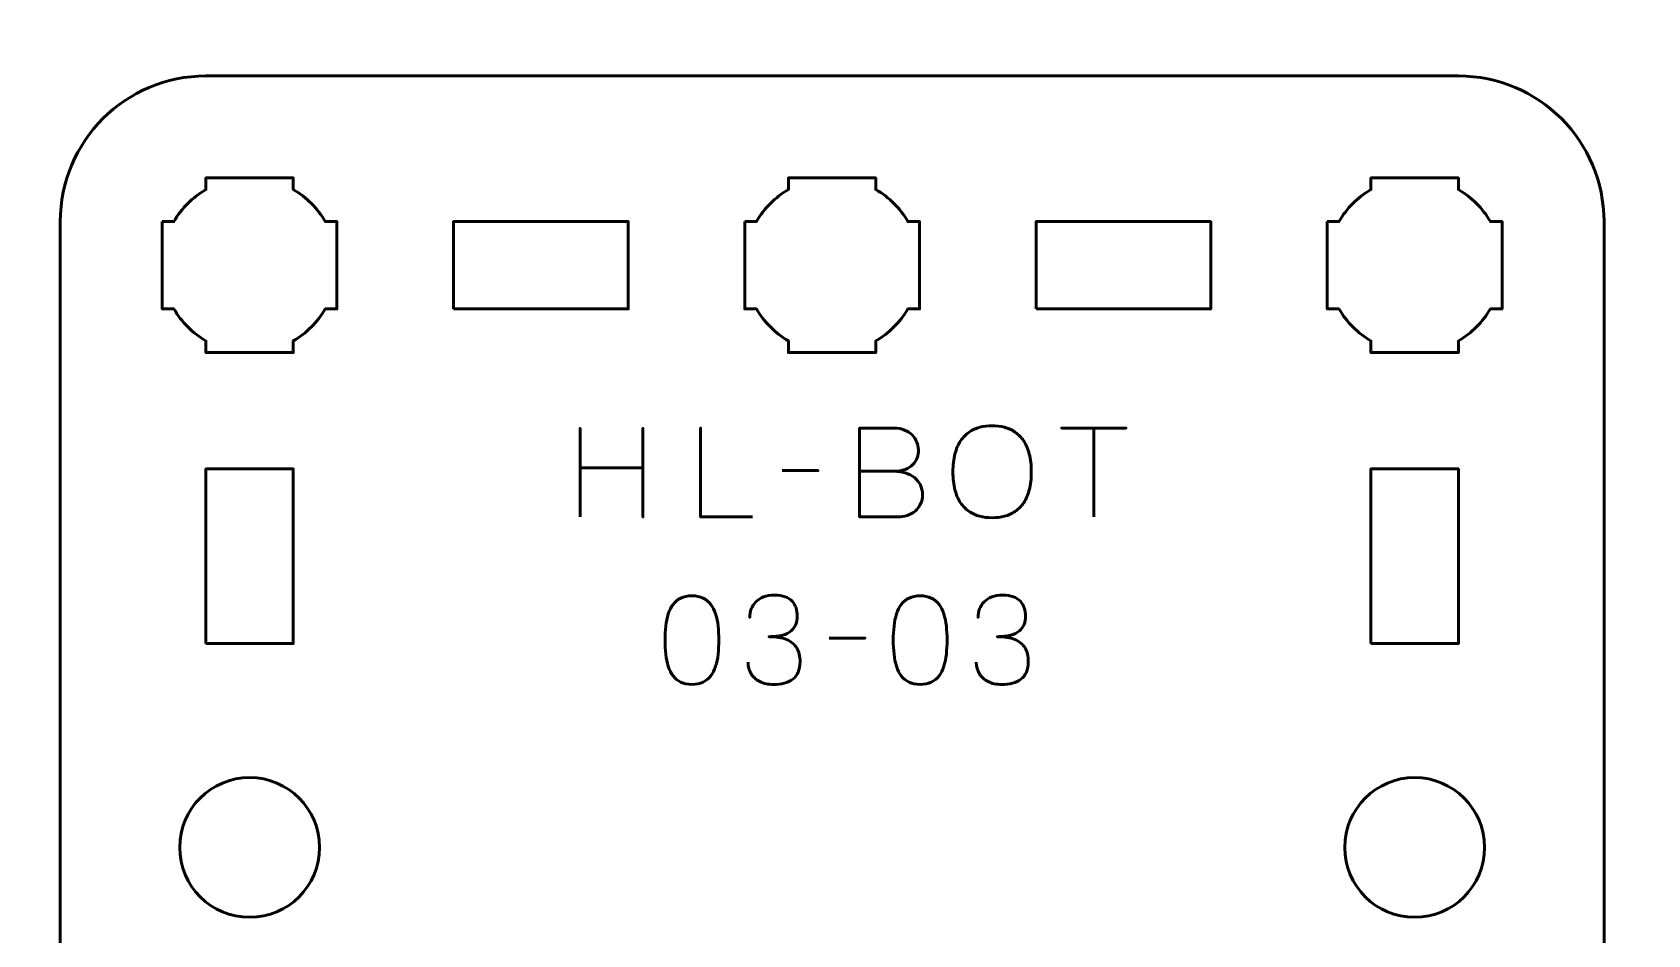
# Model space of a CAD drawing. Header units: centimetres. Extents: x -21 to 0, y -29.7 to 0.
# Drawn here: x -16.95 to -11.4, y -20.35 to -17.25 of the extents above; entities that cross this region are included whole.
import ezdxf

# ---------------------------------------------------------------- set-up
doc = ezdxf.new("R2010")
doc.units = ezdxf.units.CM
doc.header["$MEASUREMENT"] = 0
doc.layers.add('Layer 1', color=7, linetype='Continuous')

msp = doc.modelspace()

# ---------------------------------------------------------------- linework, layer by layer
at = {"layer": 'Layer 1', "lineweight": 53}
for points in [[(-16.35, -19.35), (-16.05, -19.35), (-16.05, -18.75), (-16.35, -18.75), (-16.35, -19.35)], [(-12.35, -19.35), (-12.05, -19.35), (-12.05, -18.75), (-12.35, -18.75), (-12.35, -19.35)]]:
    msp.add_lwpolyline(points, close=True, dxfattribs=at)
for centre in [(-16.2, -20.05), (-12.2, -20.05)]:
    msp.add_ellipse(centre, major_axis=(0, 0.24), ratio=1, dxfattribs=at)
at = {"layer": 'Layer 1', "color": 1, "lineweight": 53}
msp.add_open_spline([(-21.00003, -29.19995), (-21.00003, -29.19995), (-21.00003, -2.89992), (-21.00003, -2.89992), (-21.00003, -2.89992), (-21.00003, -2.81709), (-20.93286, -2.74992), (-20.85003, -2.74992), (-20.85003, -2.74992), (-20.7672, -2.74992), (-20.70003, -2.68275), (-20.70003, -2.59992), (-20.70003, -2.59992), (-20.70003, -2.51709), (-20.7672, -2.44992), (-20.85003, -2.44992), (-20.85003, -2.44992), (-20.93286, -2.44992), (-21.00003, -2.38275), (-21.00003, -2.29992), (-21.00003, -2.29992), (-21.00003, -2.21709), (-20.93286, -2.14992), (-20.85003, -2.14992), (-20.85003, -2.14992), (-20.7672, -2.14992), (-20.70003, -2.08275), (-20.70003, -1.99992), (-20.70003, -1.99992), (-20.70003, -1.91709), (-20.7672, -1.84992), (-20.85003, -1.84992), (-20.85003, -1.84992), (-20.93286, -1.84992), (-21.00003, -1.78275), (-21.00003, -1.69992), (-21.00003, -1.69992), (-21.00003, -1.61709), (-20.93286, -1.54992), (-20.85003, -1.54992), (-20.85003, -1.54992), (-20.7672, -1.54992), (-20.70003, -1.48275), (-20.70003, -1.39992), (-20.70003, -1.39992), (-20.70003, -1.31709), (-20.7672, -1.24992), (-20.85003, -1.24992), (-20.85003, -1.24992), (-20.93286, -1.24992), (-21.00003, -1.18275), (-21.00003, -1.09992), (-21.00003, -1.09992), (-21.00003, -1.09992), (-21.00003, -0.49992), (-21.00003, -0.49992), (-21.00003, -0.49992), (-21.00003, -0.22295), (-20.77694, 0.00004), (-20.49994, 0.00004), (-20.49994, 0.00004), (-20.49994, 0.00004), (-0.50008, 0.00004), (-0.50008, 0.00004), (-0.50008, 0.00004), (-0.22294, 0.00004), (0.00002, -0.22295), (0.00002, -0.49992), (0.00002, -0.49992), (0.00002, -0.49992), (0.00002, -29.19995), (0.00002, -29.19995), (0.00002, -29.19995), (0.00002, -29.47695), (-0.22294, -29.70004), (-0.50008, -29.70004), (-0.50008, -29.70004), (-0.50008, -29.70004), (-20.49994, -29.70004), (-20.49994, -29.70004), (-20.49994, -29.70004), (-20.77694, -29.70004), (-21.00003, -29.47695), (-21.00003, -29.19995)], degree=3, knots=[0, 0, 0, 0, 0.047619, 0.047619, 0.047619, 0.047619, 0.0952381, 0.0952381, 0.0952381, 0.0952381, 0.1428571, 0.1428571, 0.1428571, 0.1428571, 0.1904762, 0.1904762, 0.1904762, 0.1904762, 0.2380952, 0.2380952, 0.2380952, 0.2380952, 0.2857143, 0.2857143, 0.2857143, 0.2857143, 0.3333333, 0.3333333, 0.3333333, 0.3333333, 0.3809524, 0.3809524, 0.3809524, 0.3809524, 0.4285714, 0.4285714, 0.4285714, 0.4285714, 0.4761905, 0.4761905, 0.4761905, 0.4761905, 0.5238095, 0.5238095, 0.5238095, 0.5238095, 0.5714286, 0.5714286, 0.5714286, 0.5714286, 0.6190476, 0.6190476, 0.6190476, 0.6190476, 0.6666667, 0.6666667, 0.6666667, 0.6666667, 0.7142857, 0.7142857, 0.7142857, 0.7142857, 0.7619048, 0.7619048, 0.7619048, 0.7619048, 0.8095238, 0.8095238, 0.8095238, 0.8095238, 0.8571429, 0.8571429, 0.8571429, 0.8571429, 0.9047619, 0.9047619, 0.9047619, 0.9047619, 0.952381, 0.952381, 0.952381, 0.952381, 1, 1, 1, 1], dxfattribs=at)
at = {"layer": 'Layer 1', "color": 3, "lineweight": 53}
msp.add_open_spline([(-16.85, -22.2), (-16.85, -22.2), (-16.85, -17.9), (-16.85, -17.9), (-16.85, -17.9), (-16.85, -17.62391), (-16.62609, -17.4), (-16.35, -17.4), (-16.35, -17.4), (-16.35, -17.4), (-12.05, -17.4), (-12.05, -17.4), (-12.05, -17.4), (-11.77391, -17.4), (-11.55, -17.62391), (-11.55, -17.9), (-11.55, -17.9), (-11.55, -17.9), (-11.55, -22.2), (-11.55, -22.2), (-11.55, -22.2), (-11.55, -22.47609), (-11.77391, -22.7), (-12.05, -22.7), (-12.05, -22.7), (-12.05, -22.7), (-16.35, -22.7), (-16.35, -22.7), (-16.35, -22.7), (-16.62609, -22.7), (-16.85, -22.47609), (-16.85, -22.2)], degree=3, knots=[0, 0, 0, 0, 0.125, 0.125, 0.125, 0.125, 0.25, 0.25, 0.25, 0.25, 0.375, 0.375, 0.375, 0.375, 0.5, 0.5, 0.5, 0.5, 0.625, 0.625, 0.625, 0.625, 0.75, 0.75, 0.75, 0.75, 0.875, 0.875, 0.875, 0.875, 1, 1, 1, 1], dxfattribs=at)
at = {"layer": 'Layer 1', "lineweight": 53}
for points, knots in [([(-16.5, -17.9), (-16.5, -17.9), (-16.45985, -17.9), (-16.45985, -17.9), (-16.45985, -17.9), (-16.4335, -17.85447), (-16.39553, -17.8165), (-16.35, -17.79015), (-16.35, -17.79015), (-16.35, -17.79015), (-16.35, -17.75), (-16.35, -17.75), (-16.35, -17.75), (-16.35, -17.75), (-16.2, -17.75), (-16.2, -17.75), (-16.2, -17.75), (-16.2, -17.75), (-16.05, -17.75), (-16.05, -17.75), (-16.05, -17.75), (-16.05, -17.75), (-16.05, -17.79015), (-16.05, -17.79015), (-16.05, -17.79015), (-16.00447, -17.8165), (-15.9665, -17.85447), (-15.94015, -17.9), (-15.94015, -17.9), (-15.94015, -17.9), (-15.9, -17.9), (-15.9, -17.9), (-15.9, -17.9), (-15.9, -17.9), (-15.9, -18.05), (-15.9, -18.05), (-15.9, -18.05), (-15.9, -18.05), (-15.9, -18.2), (-15.9, -18.2), (-15.9, -18.2), (-15.9, -18.2), (-15.94015, -18.2), (-15.94015, -18.2), (-15.94015, -18.2), (-15.9665, -18.24553), (-16.00447, -18.2835), (-16.05, -18.30985), (-16.05, -18.30985), (-16.05, -18.30985), (-16.05, -18.35), (-16.05, -18.35), (-16.05, -18.35), (-16.05, -18.35), (-16.2, -18.35), (-16.2, -18.35), (-16.2, -18.35), (-16.2, -18.35), (-16.35, -18.35), (-16.35, -18.35), (-16.35, -18.35), (-16.35, -18.35), (-16.35, -18.30985), (-16.35, -18.30985), (-16.35, -18.30985), (-16.39553, -18.2835), (-16.4335, -18.24553), (-16.45985, -18.2), (-16.45985, -18.2), (-16.45985, -18.2), (-16.5, -18.2), (-16.5, -18.2), (-16.5, -18.2), (-16.5, -18.2), (-16.5, -18.05), (-16.5, -18.05), (-16.5, -18.05), (-16.5, -18.05), (-16.5, -17.9), (-16.5, -17.9)], [0, 0, 0, 0, 0.05, 0.05, 0.05, 0.05, 0.1, 0.1, 0.1, 0.1, 0.15, 0.15, 0.15, 0.15, 0.2, 0.2, 0.2, 0.2, 0.25, 0.25, 0.25, 0.25, 0.3, 0.3, 0.3, 0.3, 0.35, 0.35, 0.35, 0.35, 0.4, 0.4, 0.4, 0.4, 0.45, 0.45, 0.45, 0.45, 0.5, 0.5, 0.5, 0.5, 0.55, 0.55, 0.55, 0.55, 0.6, 0.6, 0.6, 0.6, 0.65, 0.65, 0.65, 0.65, 0.7, 0.7, 0.7, 0.7, 0.75, 0.75, 0.75, 0.75, 0.8, 0.8, 0.8, 0.8, 0.85, 0.85, 0.85, 0.85, 0.9, 0.9, 0.9, 0.9, 0.95, 0.95, 0.95, 0.95, 1, 1, 1, 1]), ([(-14.5, -17.9), (-14.5, -17.9), (-14.45985, -17.9), (-14.45985, -17.9), (-14.45985, -17.9), (-14.4335, -17.85447), (-14.39553, -17.8165), (-14.35, -17.79015), (-14.35, -17.79015), (-14.35, -17.79015), (-14.35, -17.75), (-14.35, -17.75), (-14.35, -17.75), (-14.35, -17.75), (-14.2, -17.75), (-14.2, -17.75), (-14.2, -17.75), (-14.2, -17.75), (-14.05, -17.75), (-14.05, -17.75), (-14.05, -17.75), (-14.05, -17.75), (-14.05, -17.79015), (-14.05, -17.79015), (-14.05, -17.79015), (-14.00447, -17.8165), (-13.9665, -17.85447), (-13.94015, -17.9), (-13.94015, -17.9), (-13.94015, -17.9), (-13.9, -17.9), (-13.9, -17.9), (-13.9, -17.9), (-13.9, -17.9), (-13.9, -18.05), (-13.9, -18.05), (-13.9, -18.05), (-13.9, -18.05), (-13.9, -18.2), (-13.9, -18.2), (-13.9, -18.2), (-13.9, -18.2), (-13.94015, -18.2), (-13.94015, -18.2), (-13.94015, -18.2), (-13.9665, -18.24553), (-14.00447, -18.2835), (-14.05, -18.30985), (-14.05, -18.30985), (-14.05, -18.30985), (-14.05, -18.35), (-14.05, -18.35), (-14.05, -18.35), (-14.05, -18.35), (-14.2, -18.35), (-14.2, -18.35), (-14.2, -18.35), (-14.2, -18.35), (-14.35, -18.35), (-14.35, -18.35), (-14.35, -18.35), (-14.35, -18.35), (-14.35, -18.30985), (-14.35, -18.30985), (-14.35, -18.30985), (-14.39553, -18.2835), (-14.4335, -18.24553), (-14.45985, -18.2), (-14.45985, -18.2), (-14.45985, -18.2), (-14.5, -18.2), (-14.5, -18.2), (-14.5, -18.2), (-14.5, -18.2), (-14.5, -18.05), (-14.5, -18.05), (-14.5, -18.05), (-14.5, -18.05), (-14.5, -17.9), (-14.5, -17.9)], [0, 0, 0, 0, 0.05, 0.05, 0.05, 0.05, 0.1, 0.1, 0.1, 0.1, 0.15, 0.15, 0.15, 0.15, 0.2, 0.2, 0.2, 0.2, 0.25, 0.25, 0.25, 0.25, 0.3, 0.3, 0.3, 0.3, 0.35, 0.35, 0.35, 0.35, 0.4, 0.4, 0.4, 0.4, 0.45, 0.45, 0.45, 0.45, 0.5, 0.5, 0.5, 0.5, 0.55, 0.55, 0.55, 0.55, 0.6, 0.6, 0.6, 0.6, 0.65, 0.65, 0.65, 0.65, 0.7, 0.7, 0.7, 0.7, 0.75, 0.75, 0.75, 0.75, 0.8, 0.8, 0.8, 0.8, 0.85, 0.85, 0.85, 0.85, 0.9, 0.9, 0.9, 0.9, 0.95, 0.95, 0.95, 0.95, 1, 1, 1, 1]), ([(-12.5, -17.9), (-12.5, -17.9), (-12.45985, -17.9), (-12.45985, -17.9), (-12.45985, -17.9), (-12.4335, -17.85447), (-12.39553, -17.8165), (-12.35, -17.79015), (-12.35, -17.79015), (-12.35, -17.79015), (-12.35, -17.75), (-12.35, -17.75), (-12.35, -17.75), (-12.35, -17.75), (-12.2, -17.75), (-12.2, -17.75), (-12.2, -17.75), (-12.2, -17.75), (-12.05, -17.75), (-12.05, -17.75), (-12.05, -17.75), (-12.05, -17.75), (-12.05, -17.79015), (-12.05, -17.79015), (-12.05, -17.79015), (-12.00447, -17.8165), (-11.9665, -17.85447), (-11.94015, -17.9), (-11.94015, -17.9), (-11.94015, -17.9), (-11.9, -17.9), (-11.9, -17.9), (-11.9, -17.9), (-11.9, -17.9), (-11.9, -18.05), (-11.9, -18.05), (-11.9, -18.05), (-11.9, -18.05), (-11.9, -18.2), (-11.9, -18.2), (-11.9, -18.2), (-11.9, -18.2), (-11.94015, -18.2), (-11.94015, -18.2), (-11.94015, -18.2), (-11.9665, -18.24553), (-12.00447, -18.2835), (-12.05, -18.30985), (-12.05, -18.30985), (-12.05, -18.30985), (-12.05, -18.35), (-12.05, -18.35), (-12.05, -18.35), (-12.05, -18.35), (-12.2, -18.35), (-12.2, -18.35), (-12.2, -18.35), (-12.2, -18.35), (-12.35, -18.35), (-12.35, -18.35), (-12.35, -18.35), (-12.35, -18.35), (-12.35, -18.30985), (-12.35, -18.30985), (-12.35, -18.30985), (-12.39553, -18.2835), (-12.4335, -18.24553), (-12.45985, -18.2), (-12.45985, -18.2), (-12.45985, -18.2), (-12.5, -18.2), (-12.5, -18.2), (-12.5, -18.2), (-12.5, -18.2), (-12.5, -18.05), (-12.5, -18.05), (-12.5, -18.05), (-12.5, -18.05), (-12.5, -17.9), (-12.5, -17.9)], [0, 0, 0, 0, 0.05, 0.05, 0.05, 0.05, 0.1, 0.1, 0.1, 0.1, 0.15, 0.15, 0.15, 0.15, 0.2, 0.2, 0.2, 0.2, 0.25, 0.25, 0.25, 0.25, 0.3, 0.3, 0.3, 0.3, 0.35, 0.35, 0.35, 0.35, 0.4, 0.4, 0.4, 0.4, 0.45, 0.45, 0.45, 0.45, 0.5, 0.5, 0.5, 0.5, 0.55, 0.55, 0.55, 0.55, 0.6, 0.6, 0.6, 0.6, 0.65, 0.65, 0.65, 0.65, 0.7, 0.7, 0.7, 0.7, 0.75, 0.75, 0.75, 0.75, 0.8, 0.8, 0.8, 0.8, 0.85, 0.85, 0.85, 0.85, 0.9, 0.9, 0.9, 0.9, 0.95, 0.95, 0.95, 0.95, 1, 1, 1, 1]), ([(-15.5, -18.2), (-15.5, -18.2), (-15.5, -17.9), (-15.5, -17.9), (-15.5, -17.9), (-15.5, -17.9), (-14.9, -17.9), (-14.9, -17.9), (-14.9, -17.9), (-14.9, -17.9), (-14.9, -18.2), (-14.9, -18.2), (-14.9, -18.2), (-14.9, -18.2), (-15.5, -18.2), (-15.5, -18.2)], [0, 0, 0, 0, 0.25, 0.25, 0.25, 0.25, 0.5, 0.5, 0.5, 0.5, 0.75, 0.75, 0.75, 0.75, 1, 1, 1, 1]), ([(-13.5, -18.2), (-13.5, -18.2), (-13.5, -17.9), (-13.5, -17.9), (-13.5, -17.9), (-13.5, -17.9), (-12.9, -17.9), (-12.9, -17.9), (-12.9, -17.9), (-12.9, -17.9), (-12.9, -18.2), (-12.9, -18.2), (-12.9, -18.2), (-12.9, -18.2), (-13.5, -18.2), (-13.5, -18.2)], [0, 0, 0, 0, 0.25, 0.25, 0.25, 0.25, 0.5, 0.5, 0.5, 0.5, 0.75, 0.75, 0.75, 0.75, 1, 1, 1, 1])]:
    msp.add_open_spline(points, degree=3, knots=knots, dxfattribs=at)
at = {"layer": 'Layer 1', "color": 5, "lineweight": 53}
for points, knots in [([(-15.06507, -18.91494), (-15.06507, -18.91494), (-15.06507, -18.74603), (-15.06507, -18.74603), (-15.06507, -18.74603), (-15.06507, -18.74603), (-14.8496, -18.74603), (-14.8496, -18.74603), (-14.8496, -18.74603), (-14.8496, -18.74603), (-14.8496, -18.91494), (-14.8496, -18.91494), (-14.8496, -18.91494), (-14.8496, -18.91494), (-14.8496, -18.61014), (-14.8496, -18.61014), (-14.8496, -18.61014), (-14.8496, -18.61014), (-14.8496, -18.74603), (-14.8496, -18.74603), (-14.8496, -18.74603), (-14.8496, -18.74603), (-15.06507, -18.74603), (-15.06507, -18.74603), (-15.06507, -18.74603), (-15.06507, -18.74603), (-15.06507, -18.61014), (-15.06507, -18.61014), (-15.06507, -18.61014), (-15.06507, -18.61014), (-15.06507, -18.91494), (-15.06507, -18.91494)], [0, 0, 0, 0, 0.125, 0.125, 0.125, 0.125, 0.25, 0.25, 0.25, 0.25, 0.375, 0.375, 0.375, 0.375, 0.5, 0.5, 0.5, 0.5, 0.625, 0.625, 0.625, 0.625, 0.75, 0.75, 0.75, 0.75, 0.875, 0.875, 0.875, 0.875, 1, 1, 1, 1]), ([(-14.47368, -18.91494), (-14.47368, -18.91494), (-14.6519, -18.91494), (-14.6519, -18.91494), (-14.6519, -18.91494), (-14.6519, -18.91494), (-14.6519, -18.60972), (-14.6519, -18.60972), (-14.6519, -18.60972), (-14.6519, -18.60972), (-14.6519, -18.91494), (-14.6519, -18.91494), (-14.6519, -18.91494), (-14.6519, -18.91494), (-14.47368, -18.91494), (-14.47368, -18.91494)], [0, 0, 0, 0, 0.25, 0.25, 0.25, 0.25, 0.5, 0.5, 0.5, 0.5, 0.75, 0.75, 0.75, 0.75, 1, 1, 1, 1]), ([(-14.10581, -18.75788), (-14.10581, -18.75788), (-13.98855, -18.75788), (-13.98855, -18.75788), (-13.98855, -18.75788), (-13.97331, -18.75781), (-13.96033, -18.7557), (-13.94939, -18.75153), (-13.94939, -18.75153), (-13.93852, -18.74744), (-13.92971, -18.74187), (-13.92286, -18.73488), (-13.92286, -18.73488), (-13.91602, -18.7279), (-13.91108, -18.72), (-13.90797, -18.71125), (-13.90797, -18.71125), (-13.90494, -18.70257), (-13.90353, -18.69354), (-13.90388, -18.68423), (-13.90388, -18.68423), (-13.90431, -18.67491), (-13.90628, -18.66588), (-13.90981, -18.65706), (-13.90981, -18.65706), (-13.91327, -18.64824), (-13.91849, -18.64027), (-13.92533, -18.63314), (-13.92533, -18.63314), (-13.93217, -18.62602), (-13.94071, -18.62037), (-13.95108, -18.61621), (-13.95108, -18.61621), (-13.96146, -18.61198), (-13.97366, -18.60979), (-13.9877, -18.60972), (-13.9877, -18.60972), (-13.9877, -18.60972), (-14.10581, -18.60972), (-14.10581, -18.60972), (-14.10581, -18.60972), (-14.10581, -18.60972), (-14.10581, -18.91494), (-14.10581, -18.91494), (-14.10581, -18.91494), (-14.10581, -18.91494), (-13.97585, -18.91494), (-13.97585, -18.91494), (-13.97585, -18.91494), (-13.96371, -18.91494), (-13.95242, -18.91318), (-13.94198, -18.90972), (-13.94198, -18.90972), (-13.93154, -18.90619), (-13.92244, -18.90118), (-13.91454, -18.89448), (-13.91454, -18.89448), (-13.9067, -18.88785), (-13.90057, -18.8798), (-13.89619, -18.87028), (-13.89619, -18.87028), (-13.89182, -18.86075), (-13.88956, -18.84996), (-13.88949, -18.83789), (-13.88949, -18.83789), (-13.88977, -18.82576), (-13.89231, -18.81482), (-13.89718, -18.80502), (-13.89718, -18.80502), (-13.90205, -18.79521), (-13.90882, -18.78681), (-13.91757, -18.77976), (-13.91757, -18.77976), (-13.92632, -18.77277), (-13.93676, -18.76734), (-13.94876, -18.7636), (-13.94876, -18.7636), (-13.96075, -18.75986), (-13.97401, -18.75796), (-13.98855, -18.75788), (-13.98855, -18.75788), (-13.97401, -18.75796), (-13.96075, -18.75986), (-13.94876, -18.7636), (-13.94876, -18.7636), (-13.93676, -18.76734), (-13.92632, -18.77277), (-13.91757, -18.77976), (-13.91757, -18.77976), (-13.90882, -18.78681), (-13.90205, -18.79521), (-13.89718, -18.80502), (-13.89718, -18.80502), (-13.89231, -18.81482), (-13.88977, -18.82576), (-13.88949, -18.83789), (-13.88949, -18.83789), (-13.88956, -18.84996), (-13.89182, -18.86075), (-13.89619, -18.87028), (-13.89619, -18.87028), (-13.90057, -18.8798), (-13.9067, -18.88785), (-13.91454, -18.89448), (-13.91454, -18.89448), (-13.92244, -18.90118), (-13.93154, -18.90619), (-13.94198, -18.90972), (-13.94198, -18.90972), (-13.95242, -18.91318), (-13.96371, -18.91494), (-13.97585, -18.91494), (-13.97585, -18.91494), (-13.97585, -18.91494), (-14.10581, -18.91494), (-14.10581, -18.91494), (-14.10581, -18.91494), (-14.10581, -18.91494), (-14.10581, -18.60972), (-14.10581, -18.60972), (-14.10581, -18.60972), (-14.10581, -18.60972), (-13.9877, -18.60972), (-13.9877, -18.60972), (-13.9877, -18.60972), (-13.97366, -18.60979), (-13.96146, -18.61198), (-13.95108, -18.61621), (-13.95108, -18.61621), (-13.94071, -18.62037), (-13.93217, -18.62602), (-13.92533, -18.63314), (-13.92533, -18.63314), (-13.91849, -18.64027), (-13.91327, -18.64824), (-13.90981, -18.65706), (-13.90981, -18.65706), (-13.90628, -18.66588), (-13.90431, -18.67491), (-13.90388, -18.68423), (-13.90388, -18.68423), (-13.90353, -18.69354), (-13.90494, -18.70257), (-13.90797, -18.71125), (-13.90797, -18.71125), (-13.91108, -18.72), (-13.91602, -18.7279), (-13.92286, -18.73488), (-13.92286, -18.73488), (-13.92971, -18.74187), (-13.93852, -18.74744), (-13.94939, -18.75153), (-13.94939, -18.75153), (-13.96033, -18.7557), (-13.97331, -18.75781), (-13.98855, -18.75788), (-13.98855, -18.75788), (-13.98855, -18.75788), (-14.10581, -18.75788), (-14.10581, -18.75788)], [0, 0, 0, 0, 0.025, 0.025, 0.025, 0.025, 0.05, 0.05, 0.05, 0.05, 0.075, 0.075, 0.075, 0.075, 0.1, 0.1, 0.1, 0.1, 0.125, 0.125, 0.125, 0.125, 0.15, 0.15, 0.15, 0.15, 0.175, 0.175, 0.175, 0.175, 0.2, 0.2, 0.2, 0.2, 0.225, 0.225, 0.225, 0.225, 0.25, 0.25, 0.25, 0.25, 0.275, 0.275, 0.275, 0.275, 0.3, 0.3, 0.3, 0.3, 0.325, 0.325, 0.325, 0.325, 0.35, 0.35, 0.35, 0.35, 0.375, 0.375, 0.375, 0.375, 0.4, 0.4, 0.4, 0.4, 0.425, 0.425, 0.425, 0.425, 0.45, 0.45, 0.45, 0.45, 0.475, 0.475, 0.475, 0.475, 0.5, 0.5, 0.5, 0.5, 0.525, 0.525, 0.525, 0.525, 0.55, 0.55, 0.55, 0.55, 0.575, 0.575, 0.575, 0.575, 0.6, 0.6, 0.6, 0.6, 0.625, 0.625, 0.625, 0.625, 0.65, 0.65, 0.65, 0.65, 0.675, 0.675, 0.675, 0.675, 0.7, 0.7, 0.7, 0.7, 0.725, 0.725, 0.725, 0.725, 0.75, 0.75, 0.75, 0.75, 0.775, 0.775, 0.775, 0.775, 0.8, 0.8, 0.8, 0.8, 0.825, 0.825, 0.825, 0.825, 0.85, 0.85, 0.85, 0.85, 0.875, 0.875, 0.875, 0.875, 0.9, 0.9, 0.9, 0.9, 0.925, 0.925, 0.925, 0.925, 0.95, 0.95, 0.95, 0.95, 0.975, 0.975, 0.975, 0.975, 1, 1, 1, 1]), ([(-13.65073, -18.91748), (-13.63584, -18.91755), (-13.62173, -18.91579), (-13.60826, -18.91233), (-13.60826, -18.91233), (-13.59485, -18.9088), (-13.58258, -18.9033), (-13.57136, -18.89568), (-13.57136, -18.89568), (-13.56014, -18.88813), (-13.5504, -18.87818), (-13.54215, -18.8659), (-13.54215, -18.8659), (-13.53389, -18.85363), (-13.52754, -18.83874), (-13.52303, -18.82124), (-13.52303, -18.82124), (-13.51844, -18.80375), (-13.51618, -18.78335), (-13.51611, -18.76), (-13.51611, -18.76), (-13.51618, -18.73665), (-13.51844, -18.71626), (-13.52303, -18.69869), (-13.52303, -18.69869), (-13.52754, -18.68112), (-13.53389, -18.66616), (-13.54215, -18.65382), (-13.54215, -18.65382), (-13.5504, -18.64147), (-13.56014, -18.63145), (-13.57136, -18.62376), (-13.57136, -18.62376), (-13.58258, -18.61607), (-13.59485, -18.6105), (-13.60826, -18.6069), (-13.60826, -18.6069), (-13.62173, -18.60337), (-13.63584, -18.60161), (-13.65073, -18.60168), (-13.65073, -18.60168), (-13.66562, -18.60161), (-13.67973, -18.60337), (-13.69321, -18.6069), (-13.69321, -18.6069), (-13.70661, -18.6105), (-13.71889, -18.61607), (-13.73011, -18.62376), (-13.73011, -18.62376), (-13.74132, -18.63145), (-13.75106, -18.64147), (-13.75932, -18.65382), (-13.75932, -18.65382), (-13.76757, -18.66616), (-13.77392, -18.68112), (-13.77844, -18.69869), (-13.77844, -18.69869), (-13.78302, -18.71626), (-13.78528, -18.73665), (-13.78535, -18.76), (-13.78535, -18.76), (-13.78528, -18.78335), (-13.78302, -18.80375), (-13.77844, -18.82124), (-13.77844, -18.82124), (-13.77392, -18.83874), (-13.76757, -18.85363), (-13.75932, -18.8659), (-13.75932, -18.8659), (-13.75106, -18.87818), (-13.74132, -18.88813), (-13.73011, -18.89568), (-13.73011, -18.89568), (-13.71889, -18.9033), (-13.70661, -18.9088), (-13.69321, -18.91233), (-13.69321, -18.91233), (-13.67973, -18.91579), (-13.66562, -18.91755), (-13.65073, -18.91748)], [0, 0, 0, 0, 0.05, 0.05, 0.05, 0.05, 0.1, 0.1, 0.1, 0.1, 0.15, 0.15, 0.15, 0.15, 0.2, 0.2, 0.2, 0.2, 0.25, 0.25, 0.25, 0.25, 0.3, 0.3, 0.3, 0.3, 0.35, 0.35, 0.35, 0.35, 0.4, 0.4, 0.4, 0.4, 0.45, 0.45, 0.45, 0.45, 0.5, 0.5, 0.5, 0.5, 0.55, 0.55, 0.55, 0.55, 0.6, 0.6, 0.6, 0.6, 0.65, 0.65, 0.65, 0.65, 0.7, 0.7, 0.7, 0.7, 0.75, 0.75, 0.75, 0.75, 0.8, 0.8, 0.8, 0.8, 0.85, 0.85, 0.85, 0.85, 0.9, 0.9, 0.9, 0.9, 0.95, 0.95, 0.95, 0.95, 1, 1, 1, 1]), ([(-13.65073, -18.91748), (-13.63584, -18.91755), (-13.62173, -18.91579), (-13.60826, -18.91233), (-13.60826, -18.91233), (-13.59485, -18.9088), (-13.58258, -18.9033), (-13.57136, -18.89568), (-13.57136, -18.89568), (-13.56014, -18.88813), (-13.5504, -18.87818), (-13.54215, -18.8659), (-13.54215, -18.8659), (-13.53389, -18.85363), (-13.52754, -18.83874), (-13.52303, -18.82124), (-13.52303, -18.82124), (-13.51844, -18.80375), (-13.51618, -18.78335), (-13.51611, -18.76), (-13.51611, -18.76), (-13.51618, -18.73665), (-13.51844, -18.71626), (-13.52303, -18.69869), (-13.52303, -18.69869), (-13.52754, -18.68112), (-13.53389, -18.66616), (-13.54215, -18.65382), (-13.54215, -18.65382), (-13.5504, -18.64147), (-13.56014, -18.63145), (-13.57136, -18.62376), (-13.57136, -18.62376), (-13.58258, -18.61607), (-13.59485, -18.6105), (-13.60826, -18.6069), (-13.60826, -18.6069), (-13.62173, -18.60337), (-13.63584, -18.60161), (-13.65073, -18.60168), (-13.65073, -18.60168), (-13.66562, -18.60161), (-13.67973, -18.60337), (-13.69321, -18.6069), (-13.69321, -18.6069), (-13.70661, -18.6105), (-13.71889, -18.61607), (-13.73011, -18.62376), (-13.73011, -18.62376), (-13.74132, -18.63145), (-13.75106, -18.64147), (-13.75932, -18.65382), (-13.75932, -18.65382), (-13.76757, -18.66616), (-13.77392, -18.68112), (-13.77844, -18.69869), (-13.77844, -18.69869), (-13.78302, -18.71626), (-13.78528, -18.73665), (-13.78535, -18.76), (-13.78535, -18.76), (-13.78528, -18.78335), (-13.78302, -18.80375), (-13.77844, -18.82124), (-13.77844, -18.82124), (-13.77392, -18.83874), (-13.76757, -18.85363), (-13.75932, -18.8659), (-13.75932, -18.8659), (-13.75106, -18.87818), (-13.74132, -18.88813), (-13.73011, -18.89568), (-13.73011, -18.89568), (-13.71889, -18.9033), (-13.70661, -18.9088), (-13.69321, -18.91233), (-13.69321, -18.91233), (-13.67973, -18.91579), (-13.66562, -18.91755), (-13.65073, -18.91748)], [0, 0, 0, 0, 0.05, 0.05, 0.05, 0.05, 0.1, 0.1, 0.1, 0.1, 0.15, 0.15, 0.15, 0.15, 0.2, 0.2, 0.2, 0.2, 0.25, 0.25, 0.25, 0.25, 0.3, 0.3, 0.3, 0.3, 0.35, 0.35, 0.35, 0.35, 0.4, 0.4, 0.4, 0.4, 0.45, 0.45, 0.45, 0.45, 0.5, 0.5, 0.5, 0.5, 0.55, 0.55, 0.55, 0.55, 0.6, 0.6, 0.6, 0.6, 0.65, 0.65, 0.65, 0.65, 0.7, 0.7, 0.7, 0.7, 0.75, 0.75, 0.75, 0.75, 0.8, 0.8, 0.8, 0.8, 0.85, 0.85, 0.85, 0.85, 0.9, 0.9, 0.9, 0.9, 0.95, 0.95, 0.95, 0.95, 1, 1, 1, 1]), ([(-13.30191, -18.91494), (-13.30191, -18.91494), (-13.30191, -18.60972), (-13.30191, -18.60972), (-13.30191, -18.60972), (-13.30191, -18.60972), (-13.41155, -18.60972), (-13.41155, -18.60972), (-13.41155, -18.60972), (-13.41155, -18.60972), (-13.19142, -18.60972), (-13.19142, -18.60972), (-13.19142, -18.60972), (-13.19142, -18.60972), (-13.30191, -18.60972), (-13.30191, -18.60972), (-13.30191, -18.60972), (-13.30191, -18.60972), (-13.30191, -18.91494), (-13.30191, -18.91494)], [0, 0, 0, 0, 0.2, 0.2, 0.2, 0.2, 0.4, 0.4, 0.4, 0.4, 0.6, 0.6, 0.6, 0.6, 0.8, 0.8, 0.8, 0.8, 1, 1, 1, 1]), ([(-14.37166, -18.75534), (-14.37166, -18.75534), (-14.24847, -18.75534), (-14.24847, -18.75534), (-14.24847, -18.75534), (-14.24847, -18.75534), (-14.37166, -18.75534), (-14.37166, -18.75534)], [0, 0, 0, 0, 0.5, 0.5, 0.5, 0.5, 1, 1, 1, 1]), ([(-14.68132, -19.49025), (-14.66651, -19.49018), (-14.65374, -19.48757), (-14.64308, -19.48249), (-14.64308, -19.48249), (-14.6325, -19.47741), (-14.62368, -19.47014), (-14.61663, -19.4609), (-14.61663, -19.4609), (-14.60964, -19.45159), (-14.60414, -19.44058), (-14.60005, -19.42788), (-14.60005, -19.42788), (-14.59602, -19.41518), (-14.59313, -19.40128), (-14.59151, -19.38604), (-14.59151, -19.38604), (-14.58981, -19.3708), (-14.58897, -19.35478), (-14.58904, -19.33785), (-14.58904, -19.33785), (-14.58897, -19.32099), (-14.58981, -19.30497), (-14.59151, -19.2898), (-14.59151, -19.2898), (-14.59313, -19.27463), (-14.59602, -19.26066), (-14.60005, -19.24796), (-14.60005, -19.24796), (-14.60414, -19.23533), (-14.60964, -19.22433), (-14.61663, -19.21494), (-14.61663, -19.21494), (-14.62368, -19.20563), (-14.6325, -19.19836), (-14.64308, -19.19328), (-14.64308, -19.19328), (-14.65374, -19.18813), (-14.66651, -19.18552), (-14.68132, -19.18545), (-14.68132, -19.18545), (-14.69614, -19.18552), (-14.70891, -19.18813), (-14.71957, -19.19328), (-14.71957, -19.19328), (-14.73015, -19.19836), (-14.73897, -19.20563), (-14.74602, -19.21494), (-14.74602, -19.21494), (-14.75301, -19.22433), (-14.75851, -19.23533), (-14.7626, -19.24796), (-14.7626, -19.24796), (-14.76663, -19.26066), (-14.76952, -19.27463), (-14.77114, -19.2898), (-14.77114, -19.2898), (-14.77283, -19.30497), (-14.77368, -19.32099), (-14.77361, -19.33785), (-14.77361, -19.33785), (-14.77368, -19.35478), (-14.77283, -19.3708), (-14.77114, -19.38604), (-14.77114, -19.38604), (-14.76952, -19.40128), (-14.76663, -19.41518), (-14.7626, -19.42788), (-14.7626, -19.42788), (-14.75851, -19.44058), (-14.75301, -19.45159), (-14.74602, -19.4609), (-14.74602, -19.4609), (-14.73897, -19.47014), (-14.73015, -19.47741), (-14.71957, -19.48249), (-14.71957, -19.48249), (-14.70891, -19.48757), (-14.69614, -19.49018), (-14.68132, -19.49025)], [0, 0, 0, 0, 0.05, 0.05, 0.05, 0.05, 0.1, 0.1, 0.1, 0.1, 0.15, 0.15, 0.15, 0.15, 0.2, 0.2, 0.2, 0.2, 0.25, 0.25, 0.25, 0.25, 0.3, 0.3, 0.3, 0.3, 0.35, 0.35, 0.35, 0.35, 0.4, 0.4, 0.4, 0.4, 0.45, 0.45, 0.45, 0.45, 0.5, 0.5, 0.5, 0.5, 0.55, 0.55, 0.55, 0.55, 0.6, 0.6, 0.6, 0.6, 0.65, 0.65, 0.65, 0.65, 0.7, 0.7, 0.7, 0.7, 0.75, 0.75, 0.75, 0.75, 0.8, 0.8, 0.8, 0.8, 0.85, 0.85, 0.85, 0.85, 0.9, 0.9, 0.9, 0.9, 0.95, 0.95, 0.95, 0.95, 1, 1, 1, 1]), ([(-14.68132, -19.49025), (-14.66651, -19.49018), (-14.65374, -19.48757), (-14.64308, -19.48249), (-14.64308, -19.48249), (-14.6325, -19.47741), (-14.62368, -19.47014), (-14.61663, -19.4609), (-14.61663, -19.4609), (-14.60964, -19.45159), (-14.60414, -19.44058), (-14.60005, -19.42788), (-14.60005, -19.42788), (-14.59602, -19.41518), (-14.59313, -19.40128), (-14.59151, -19.38604), (-14.59151, -19.38604), (-14.58981, -19.3708), (-14.58897, -19.35478), (-14.58904, -19.33785), (-14.58904, -19.33785), (-14.58897, -19.32099), (-14.58981, -19.30497), (-14.59151, -19.2898), (-14.59151, -19.2898), (-14.59313, -19.27463), (-14.59602, -19.26066), (-14.60005, -19.24796), (-14.60005, -19.24796), (-14.60414, -19.23533), (-14.60964, -19.22433), (-14.61663, -19.21494), (-14.61663, -19.21494), (-14.62368, -19.20563), (-14.6325, -19.19836), (-14.64308, -19.19328), (-14.64308, -19.19328), (-14.65374, -19.18813), (-14.66651, -19.18552), (-14.68132, -19.18545), (-14.68132, -19.18545), (-14.69614, -19.18552), (-14.70891, -19.18813), (-14.71957, -19.19328), (-14.71957, -19.19328), (-14.73015, -19.19836), (-14.73897, -19.20563), (-14.74602, -19.21494), (-14.74602, -19.21494), (-14.75301, -19.22433), (-14.75851, -19.23533), (-14.7626, -19.24796), (-14.7626, -19.24796), (-14.76663, -19.26066), (-14.76952, -19.27463), (-14.77114, -19.2898), (-14.77114, -19.2898), (-14.77283, -19.30497), (-14.77368, -19.32099), (-14.77361, -19.33785), (-14.77361, -19.33785), (-14.77368, -19.35478), (-14.77283, -19.3708), (-14.77114, -19.38604), (-14.77114, -19.38604), (-14.76952, -19.40128), (-14.76663, -19.41518), (-14.7626, -19.42788), (-14.7626, -19.42788), (-14.75851, -19.44058), (-14.75301, -19.45159), (-14.74602, -19.4609), (-14.74602, -19.4609), (-14.73897, -19.47014), (-14.73015, -19.47741), (-14.71957, -19.48249), (-14.71957, -19.48249), (-14.70891, -19.48757), (-14.69614, -19.49018), (-14.68132, -19.49025)], [0, 0, 0, 0, 0.05, 0.05, 0.05, 0.05, 0.1, 0.1, 0.1, 0.1, 0.15, 0.15, 0.15, 0.15, 0.2, 0.2, 0.2, 0.2, 0.25, 0.25, 0.25, 0.25, 0.3, 0.3, 0.3, 0.3, 0.35, 0.35, 0.35, 0.35, 0.4, 0.4, 0.4, 0.4, 0.45, 0.45, 0.45, 0.45, 0.5, 0.5, 0.5, 0.5, 0.55, 0.55, 0.55, 0.55, 0.6, 0.6, 0.6, 0.6, 0.65, 0.65, 0.65, 0.65, 0.7, 0.7, 0.7, 0.7, 0.75, 0.75, 0.75, 0.75, 0.8, 0.8, 0.8, 0.8, 0.85, 0.85, 0.85, 0.85, 0.9, 0.9, 0.9, 0.9, 0.95, 0.95, 0.95, 0.95, 1, 1, 1, 1]), ([(-14.48871, -19.41363), (-14.48864, -19.42887), (-14.48511, -19.44213), (-14.47813, -19.45363), (-14.47813, -19.45363), (-14.47114, -19.46506), (-14.46119, -19.47402), (-14.44821, -19.48044), (-14.44821, -19.48044), (-14.43523, -19.48686), (-14.41964, -19.49011), (-14.4015, -19.49025), (-14.4015, -19.49025), (-14.38789, -19.49025), (-14.37554, -19.48884), (-14.36432, -19.48588), (-14.36432, -19.48588), (-14.35317, -19.48291), (-14.34358, -19.47833), (-14.33546, -19.47205), (-14.33546, -19.47205), (-14.32735, -19.46577), (-14.32114, -19.45765), (-14.3167, -19.44778), (-14.3167, -19.44778), (-14.31232, -19.43783), (-14.31014, -19.4259), (-14.31007, -19.41193), (-14.31007, -19.41193), (-14.30999, -19.39331), (-14.3138, -19.37757), (-14.32135, -19.3648), (-14.32135, -19.3648), (-14.3289, -19.35203), (-14.34062, -19.34244), (-14.35635, -19.33588), (-14.35635, -19.33588), (-14.37208, -19.32931), (-14.39226, -19.326), (-14.41674, -19.326), (-14.41674, -19.326), (-14.39847, -19.32607), (-14.38316, -19.32438), (-14.37067, -19.32092), (-14.37067, -19.32092), (-14.35825, -19.31746), (-14.34831, -19.31259), (-14.34083, -19.30624), (-14.34083, -19.30624), (-14.33335, -19.29996), (-14.32792, -19.29248), (-14.32467, -19.28388), (-14.32467, -19.28388), (-14.32135, -19.27534), (-14.31973, -19.26596), (-14.3198, -19.25573), (-14.3198, -19.25573), (-14.31973, -19.24549), (-14.32114, -19.23604), (-14.32396, -19.22729), (-14.32396, -19.22729), (-14.32672, -19.21854), (-14.33123, -19.21085), (-14.33737, -19.20429), (-14.33737, -19.20429), (-14.34351, -19.19773), (-14.35162, -19.19258), (-14.36157, -19.18891), (-14.36157, -19.18891), (-14.37159, -19.18524), (-14.3838, -19.18341), (-14.39812, -19.18334), (-14.39812, -19.18334), (-14.41237, -19.18341), (-14.42486, -19.18552), (-14.43544, -19.18962), (-14.43544, -19.18962), (-14.4461, -19.19371), (-14.45484, -19.19928), (-14.4619, -19.20641), (-14.4619, -19.20641), (-14.46888, -19.21353), (-14.47411, -19.22165), (-14.47756, -19.23082), (-14.47756, -19.23082), (-14.48109, -19.23999), (-14.48278, -19.24973), (-14.48278, -19.25996), (-14.48278, -19.25996), (-14.48278, -19.24973), (-14.48109, -19.23999), (-14.47756, -19.23082), (-14.47756, -19.23082), (-14.47411, -19.22165), (-14.46888, -19.21353), (-14.4619, -19.20641), (-14.4619, -19.20641), (-14.45484, -19.19928), (-14.4461, -19.19371), (-14.43544, -19.18962), (-14.43544, -19.18962), (-14.42486, -19.18552), (-14.41237, -19.18341), (-14.39812, -19.18334), (-14.39812, -19.18334), (-14.3838, -19.18341), (-14.37159, -19.18524), (-14.36157, -19.18891), (-14.36157, -19.18891), (-14.35162, -19.19258), (-14.34351, -19.19773), (-14.33737, -19.20429), (-14.33737, -19.20429), (-14.33123, -19.21085), (-14.32672, -19.21854), (-14.32396, -19.22729), (-14.32396, -19.22729), (-14.32114, -19.23604), (-14.31973, -19.24549), (-14.3198, -19.25573), (-14.3198, -19.25573), (-14.31973, -19.26596), (-14.32135, -19.27534), (-14.32467, -19.28388), (-14.32467, -19.28388), (-14.32792, -19.29248), (-14.33335, -19.29996), (-14.34083, -19.30624), (-14.34083, -19.30624), (-14.34831, -19.31259), (-14.35825, -19.31746), (-14.37067, -19.32092), (-14.37067, -19.32092), (-14.38316, -19.32438), (-14.39847, -19.32607), (-14.41674, -19.326), (-14.41674, -19.326), (-14.39226, -19.326), (-14.37208, -19.32931), (-14.35635, -19.33588), (-14.35635, -19.33588), (-14.34062, -19.34244), (-14.3289, -19.35203), (-14.32135, -19.3648), (-14.32135, -19.3648), (-14.3138, -19.37757), (-14.30999, -19.39331), (-14.31007, -19.41193), (-14.31007, -19.41193), (-14.31014, -19.4259), (-14.31232, -19.43783), (-14.3167, -19.44778), (-14.3167, -19.44778), (-14.32114, -19.45765), (-14.32735, -19.46577), (-14.33546, -19.47205), (-14.33546, -19.47205), (-14.34358, -19.47833), (-14.35317, -19.48291), (-14.36432, -19.48588), (-14.36432, -19.48588), (-14.37554, -19.48884), (-14.38789, -19.49025), (-14.4015, -19.49025), (-14.4015, -19.49025), (-14.41964, -19.49011), (-14.43523, -19.48686), (-14.44821, -19.48044), (-14.44821, -19.48044), (-14.46119, -19.47402), (-14.47114, -19.46506), (-14.47813, -19.45363), (-14.47813, -19.45363), (-14.48511, -19.44213), (-14.48864, -19.42887), (-14.48871, -19.41363)], [0, 0, 0, 0, 0.0227273, 0.0227273, 0.0227273, 0.0227273, 0.0454545, 0.0454545, 0.0454545, 0.0454545, 0.0681818, 0.0681818, 0.0681818, 0.0681818, 0.0909091, 0.0909091, 0.0909091, 0.0909091, 0.1136364, 0.1136364, 0.1136364, 0.1136364, 0.1363636, 0.1363636, 0.1363636, 0.1363636, 0.1590909, 0.1590909, 0.1590909, 0.1590909, 0.1818182, 0.1818182, 0.1818182, 0.1818182, 0.2045455, 0.2045455, 0.2045455, 0.2045455, 0.2272727, 0.2272727, 0.2272727, 0.2272727, 0.25, 0.25, 0.25, 0.25, 0.2727273, 0.2727273, 0.2727273, 0.2727273, 0.2954545, 0.2954545, 0.2954545, 0.2954545, 0.3181818, 0.3181818, 0.3181818, 0.3181818, 0.3409091, 0.3409091, 0.3409091, 0.3409091, 0.3636364, 0.3636364, 0.3636364, 0.3636364, 0.3863636, 0.3863636, 0.3863636, 0.3863636, 0.4090909, 0.4090909, 0.4090909, 0.4090909, 0.4318182, 0.4318182, 0.4318182, 0.4318182, 0.4545455, 0.4545455, 0.4545455, 0.4545455, 0.4772727, 0.4772727, 0.4772727, 0.4772727, 0.5, 0.5, 0.5, 0.5, 0.5227273, 0.5227273, 0.5227273, 0.5227273, 0.5454545, 0.5454545, 0.5454545, 0.5454545, 0.5681818, 0.5681818, 0.5681818, 0.5681818, 0.5909091, 0.5909091, 0.5909091, 0.5909091, 0.6136364, 0.6136364, 0.6136364, 0.6136364, 0.6363636, 0.6363636, 0.6363636, 0.6363636, 0.6590909, 0.6590909, 0.6590909, 0.6590909, 0.6818182, 0.6818182, 0.6818182, 0.6818182, 0.7045455, 0.7045455, 0.7045455, 0.7045455, 0.7272727, 0.7272727, 0.7272727, 0.7272727, 0.75, 0.75, 0.75, 0.75, 0.7727273, 0.7727273, 0.7727273, 0.7727273, 0.7954545, 0.7954545, 0.7954545, 0.7954545, 0.8181818, 0.8181818, 0.8181818, 0.8181818, 0.8409091, 0.8409091, 0.8409091, 0.8409091, 0.8636364, 0.8636364, 0.8636364, 0.8636364, 0.8863636, 0.8863636, 0.8863636, 0.8863636, 0.9090909, 0.9090909, 0.9090909, 0.9090909, 0.9318182, 0.9318182, 0.9318182, 0.9318182, 0.9545455, 0.9545455, 0.9545455, 0.9545455, 0.9772727, 0.9772727, 0.9772727, 0.9772727, 1, 1, 1, 1]), ([(-13.89774, -19.49025), (-13.88293, -19.49018), (-13.87016, -19.48757), (-13.8595, -19.48249), (-13.8595, -19.48249), (-13.84892, -19.47741), (-13.8401, -19.47014), (-13.83305, -19.4609), (-13.83305, -19.4609), (-13.82606, -19.45159), (-13.82056, -19.44058), (-13.81647, -19.42788), (-13.81647, -19.42788), (-13.81244, -19.41518), (-13.80955, -19.40128), (-13.80793, -19.38604), (-13.80793, -19.38604), (-13.80623, -19.3708), (-13.80539, -19.35478), (-13.80546, -19.33785), (-13.80546, -19.33785), (-13.80539, -19.32099), (-13.80623, -19.30497), (-13.80793, -19.2898), (-13.80793, -19.2898), (-13.80955, -19.27463), (-13.81244, -19.26066), (-13.81647, -19.24796), (-13.81647, -19.24796), (-13.82056, -19.23533), (-13.82606, -19.22433), (-13.83305, -19.21494), (-13.83305, -19.21494), (-13.8401, -19.20563), (-13.84892, -19.19836), (-13.8595, -19.19328), (-13.8595, -19.19328), (-13.87016, -19.18813), (-13.88293, -19.18552), (-13.89774, -19.18545), (-13.89774, -19.18545), (-13.91256, -19.18552), (-13.92533, -19.18813), (-13.93599, -19.19328), (-13.93599, -19.19328), (-13.94657, -19.19836), (-13.95539, -19.20563), (-13.96244, -19.21494), (-13.96244, -19.21494), (-13.96943, -19.22433), (-13.97493, -19.23533), (-13.97902, -19.24796), (-13.97902, -19.24796), (-13.98305, -19.26066), (-13.98594, -19.27463), (-13.98756, -19.2898), (-13.98756, -19.2898), (-13.98925, -19.30497), (-13.9901, -19.32099), (-13.99003, -19.33785), (-13.99003, -19.33785), (-13.9901, -19.35478), (-13.98925, -19.3708), (-13.98756, -19.38604), (-13.98756, -19.38604), (-13.98594, -19.40128), (-13.98305, -19.41518), (-13.97902, -19.42788), (-13.97902, -19.42788), (-13.97493, -19.44058), (-13.96943, -19.45159), (-13.96244, -19.4609), (-13.96244, -19.4609), (-13.95539, -19.47014), (-13.94657, -19.47741), (-13.93599, -19.48249), (-13.93599, -19.48249), (-13.92533, -19.48757), (-13.91256, -19.49018), (-13.89774, -19.49025)], [0, 0, 0, 0, 0.05, 0.05, 0.05, 0.05, 0.1, 0.1, 0.1, 0.1, 0.15, 0.15, 0.15, 0.15, 0.2, 0.2, 0.2, 0.2, 0.25, 0.25, 0.25, 0.25, 0.3, 0.3, 0.3, 0.3, 0.35, 0.35, 0.35, 0.35, 0.4, 0.4, 0.4, 0.4, 0.45, 0.45, 0.45, 0.45, 0.5, 0.5, 0.5, 0.5, 0.55, 0.55, 0.55, 0.55, 0.6, 0.6, 0.6, 0.6, 0.65, 0.65, 0.65, 0.65, 0.7, 0.7, 0.7, 0.7, 0.75, 0.75, 0.75, 0.75, 0.8, 0.8, 0.8, 0.8, 0.85, 0.85, 0.85, 0.85, 0.9, 0.9, 0.9, 0.9, 0.95, 0.95, 0.95, 0.95, 1, 1, 1, 1]), ([(-13.89774, -19.49025), (-13.88293, -19.49018), (-13.87016, -19.48757), (-13.8595, -19.48249), (-13.8595, -19.48249), (-13.84892, -19.47741), (-13.8401, -19.47014), (-13.83305, -19.4609), (-13.83305, -19.4609), (-13.82606, -19.45159), (-13.82056, -19.44058), (-13.81647, -19.42788), (-13.81647, -19.42788), (-13.81244, -19.41518), (-13.80955, -19.40128), (-13.80793, -19.38604), (-13.80793, -19.38604), (-13.80623, -19.3708), (-13.80539, -19.35478), (-13.80546, -19.33785), (-13.80546, -19.33785), (-13.80539, -19.32099), (-13.80623, -19.30497), (-13.80793, -19.2898), (-13.80793, -19.2898), (-13.80955, -19.27463), (-13.81244, -19.26066), (-13.81647, -19.24796), (-13.81647, -19.24796), (-13.82056, -19.23533), (-13.82606, -19.22433), (-13.83305, -19.21494), (-13.83305, -19.21494), (-13.8401, -19.20563), (-13.84892, -19.19836), (-13.8595, -19.19328), (-13.8595, -19.19328), (-13.87016, -19.18813), (-13.88293, -19.18552), (-13.89774, -19.18545), (-13.89774, -19.18545), (-13.91256, -19.18552), (-13.92533, -19.18813), (-13.93599, -19.19328), (-13.93599, -19.19328), (-13.94657, -19.19836), (-13.95539, -19.20563), (-13.96244, -19.21494), (-13.96244, -19.21494), (-13.96943, -19.22433), (-13.97493, -19.23533), (-13.97902, -19.24796), (-13.97902, -19.24796), (-13.98305, -19.26066), (-13.98594, -19.27463), (-13.98756, -19.2898), (-13.98756, -19.2898), (-13.98925, -19.30497), (-13.9901, -19.32099), (-13.99003, -19.33785), (-13.99003, -19.33785), (-13.9901, -19.35478), (-13.98925, -19.3708), (-13.98756, -19.38604), (-13.98756, -19.38604), (-13.98594, -19.40128), (-13.98305, -19.41518), (-13.97902, -19.42788), (-13.97902, -19.42788), (-13.97493, -19.44058), (-13.96943, -19.45159), (-13.96244, -19.4609), (-13.96244, -19.4609), (-13.95539, -19.47014), (-13.94657, -19.47741), (-13.93599, -19.48249), (-13.93599, -19.48249), (-13.92533, -19.48757), (-13.91256, -19.49018), (-13.89774, -19.49025)], [0, 0, 0, 0, 0.05, 0.05, 0.05, 0.05, 0.1, 0.1, 0.1, 0.1, 0.15, 0.15, 0.15, 0.15, 0.2, 0.2, 0.2, 0.2, 0.25, 0.25, 0.25, 0.25, 0.3, 0.3, 0.3, 0.3, 0.35, 0.35, 0.35, 0.35, 0.4, 0.4, 0.4, 0.4, 0.45, 0.45, 0.45, 0.45, 0.5, 0.5, 0.5, 0.5, 0.55, 0.55, 0.55, 0.55, 0.6, 0.6, 0.6, 0.6, 0.65, 0.65, 0.65, 0.65, 0.7, 0.7, 0.7, 0.7, 0.75, 0.75, 0.75, 0.75, 0.8, 0.8, 0.8, 0.8, 0.85, 0.85, 0.85, 0.85, 0.9, 0.9, 0.9, 0.9, 0.95, 0.95, 0.95, 0.95, 1, 1, 1, 1]), ([(-13.70513, -19.41363), (-13.70506, -19.42887), (-13.70153, -19.44213), (-13.69455, -19.45363), (-13.69455, -19.45363), (-13.68756, -19.46506), (-13.67761, -19.47402), (-13.66463, -19.48044), (-13.66463, -19.48044), (-13.65165, -19.48686), (-13.63606, -19.49011), (-13.61792, -19.49025), (-13.61792, -19.49025), (-13.60431, -19.49025), (-13.59196, -19.48884), (-13.58074, -19.48588), (-13.58074, -19.48588), (-13.56959, -19.48291), (-13.56, -19.47833), (-13.55188, -19.47205), (-13.55188, -19.47205), (-13.54377, -19.46577), (-13.53756, -19.45765), (-13.53312, -19.44778), (-13.53312, -19.44778), (-13.52874, -19.43783), (-13.52656, -19.4259), (-13.52649, -19.41193), (-13.52649, -19.41193), (-13.52641, -19.39331), (-13.53022, -19.37757), (-13.53777, -19.3648), (-13.53777, -19.3648), (-13.54532, -19.35203), (-13.55704, -19.34244), (-13.57277, -19.33588), (-13.57277, -19.33588), (-13.5885, -19.32931), (-13.60868, -19.326), (-13.63316, -19.326), (-13.63316, -19.326), (-13.61489, -19.32607), (-13.59958, -19.32438), (-13.58709, -19.32092), (-13.58709, -19.32092), (-13.57467, -19.31746), (-13.56473, -19.31259), (-13.55725, -19.30624), (-13.55725, -19.30624), (-13.54977, -19.29996), (-13.54434, -19.29248), (-13.54109, -19.28388), (-13.54109, -19.28388), (-13.53777, -19.27534), (-13.53615, -19.26596), (-13.53622, -19.25573), (-13.53622, -19.25573), (-13.53615, -19.24549), (-13.53756, -19.23604), (-13.54038, -19.22729), (-13.54038, -19.22729), (-13.54314, -19.21854), (-13.54765, -19.21085), (-13.55379, -19.20429), (-13.55379, -19.20429), (-13.55993, -19.19773), (-13.56804, -19.19258), (-13.57799, -19.18891), (-13.57799, -19.18891), (-13.58801, -19.18524), (-13.60022, -19.18341), (-13.61454, -19.18334), (-13.61454, -19.18334), (-13.62879, -19.18341), (-13.64128, -19.18552), (-13.65186, -19.18962), (-13.65186, -19.18962), (-13.66252, -19.19371), (-13.67126, -19.19928), (-13.67832, -19.20641), (-13.67832, -19.20641), (-13.6853, -19.21353), (-13.69053, -19.22165), (-13.69398, -19.23082), (-13.69398, -19.23082), (-13.69751, -19.23999), (-13.6992, -19.24973), (-13.6992, -19.25996), (-13.6992, -19.25996), (-13.6992, -19.24973), (-13.69751, -19.23999), (-13.69398, -19.23082), (-13.69398, -19.23082), (-13.69053, -19.22165), (-13.6853, -19.21353), (-13.67832, -19.20641), (-13.67832, -19.20641), (-13.67126, -19.19928), (-13.66252, -19.19371), (-13.65186, -19.18962), (-13.65186, -19.18962), (-13.64128, -19.18552), (-13.62879, -19.18341), (-13.61454, -19.18334), (-13.61454, -19.18334), (-13.60022, -19.18341), (-13.58801, -19.18524), (-13.57799, -19.18891), (-13.57799, -19.18891), (-13.56804, -19.19258), (-13.55993, -19.19773), (-13.55379, -19.20429), (-13.55379, -19.20429), (-13.54765, -19.21085), (-13.54314, -19.21854), (-13.54038, -19.22729), (-13.54038, -19.22729), (-13.53756, -19.23604), (-13.53615, -19.24549), (-13.53622, -19.25573), (-13.53622, -19.25573), (-13.53615, -19.26596), (-13.53777, -19.27534), (-13.54109, -19.28388), (-13.54109, -19.28388), (-13.54434, -19.29248), (-13.54977, -19.29996), (-13.55725, -19.30624), (-13.55725, -19.30624), (-13.56473, -19.31259), (-13.57467, -19.31746), (-13.58709, -19.32092), (-13.58709, -19.32092), (-13.59958, -19.32438), (-13.61489, -19.32607), (-13.63316, -19.326), (-13.63316, -19.326), (-13.60868, -19.326), (-13.5885, -19.32931), (-13.57277, -19.33588), (-13.57277, -19.33588), (-13.55704, -19.34244), (-13.54532, -19.35203), (-13.53777, -19.3648), (-13.53777, -19.3648), (-13.53022, -19.37757), (-13.52641, -19.39331), (-13.52649, -19.41193), (-13.52649, -19.41193), (-13.52656, -19.4259), (-13.52874, -19.43783), (-13.53312, -19.44778), (-13.53312, -19.44778), (-13.53756, -19.45765), (-13.54377, -19.46577), (-13.55188, -19.47205), (-13.55188, -19.47205), (-13.56, -19.47833), (-13.56959, -19.48291), (-13.58074, -19.48588), (-13.58074, -19.48588), (-13.59196, -19.48884), (-13.60431, -19.49025), (-13.61792, -19.49025), (-13.61792, -19.49025), (-13.63606, -19.49011), (-13.65165, -19.48686), (-13.66463, -19.48044), (-13.66463, -19.48044), (-13.67761, -19.47402), (-13.68756, -19.46506), (-13.69455, -19.45363), (-13.69455, -19.45363), (-13.70153, -19.44213), (-13.70506, -19.42887), (-13.70513, -19.41363)], [0, 0, 0, 0, 0.0227273, 0.0227273, 0.0227273, 0.0227273, 0.0454545, 0.0454545, 0.0454545, 0.0454545, 0.0681818, 0.0681818, 0.0681818, 0.0681818, 0.0909091, 0.0909091, 0.0909091, 0.0909091, 0.1136364, 0.1136364, 0.1136364, 0.1136364, 0.1363636, 0.1363636, 0.1363636, 0.1363636, 0.1590909, 0.1590909, 0.1590909, 0.1590909, 0.1818182, 0.1818182, 0.1818182, 0.1818182, 0.2045455, 0.2045455, 0.2045455, 0.2045455, 0.2272727, 0.2272727, 0.2272727, 0.2272727, 0.25, 0.25, 0.25, 0.25, 0.2727273, 0.2727273, 0.2727273, 0.2727273, 0.2954545, 0.2954545, 0.2954545, 0.2954545, 0.3181818, 0.3181818, 0.3181818, 0.3181818, 0.3409091, 0.3409091, 0.3409091, 0.3409091, 0.3636364, 0.3636364, 0.3636364, 0.3636364, 0.3863636, 0.3863636, 0.3863636, 0.3863636, 0.4090909, 0.4090909, 0.4090909, 0.4090909, 0.4318182, 0.4318182, 0.4318182, 0.4318182, 0.4545455, 0.4545455, 0.4545455, 0.4545455, 0.4772727, 0.4772727, 0.4772727, 0.4772727, 0.5, 0.5, 0.5, 0.5, 0.5227273, 0.5227273, 0.5227273, 0.5227273, 0.5454545, 0.5454545, 0.5454545, 0.5454545, 0.5681818, 0.5681818, 0.5681818, 0.5681818, 0.5909091, 0.5909091, 0.5909091, 0.5909091, 0.6136364, 0.6136364, 0.6136364, 0.6136364, 0.6363636, 0.6363636, 0.6363636, 0.6363636, 0.6590909, 0.6590909, 0.6590909, 0.6590909, 0.6818182, 0.6818182, 0.6818182, 0.6818182, 0.7045455, 0.7045455, 0.7045455, 0.7045455, 0.7272727, 0.7272727, 0.7272727, 0.7272727, 0.75, 0.75, 0.75, 0.75, 0.7727273, 0.7727273, 0.7727273, 0.7727273, 0.7954545, 0.7954545, 0.7954545, 0.7954545, 0.8181818, 0.8181818, 0.8181818, 0.8181818, 0.8409091, 0.8409091, 0.8409091, 0.8409091, 0.8636364, 0.8636364, 0.8636364, 0.8636364, 0.8863636, 0.8863636, 0.8863636, 0.8863636, 0.9090909, 0.9090909, 0.9090909, 0.9090909, 0.9318182, 0.9318182, 0.9318182, 0.9318182, 0.9545455, 0.9545455, 0.9545455, 0.9545455, 0.9772727, 0.9772727, 0.9772727, 0.9772727, 1, 1, 1, 1]), ([(-14.21016, -19.33065), (-14.21016, -19.33065), (-14.08697, -19.33065), (-14.08697, -19.33065), (-14.08697, -19.33065), (-14.08697, -19.33065), (-14.21016, -19.33065), (-14.21016, -19.33065)], [0, 0, 0, 0, 0.5, 0.5, 0.5, 0.5, 1, 1, 1, 1])]:
    msp.add_open_spline(points, degree=3, knots=knots, dxfattribs=at)

doc.saveas('drawing.dxf')
